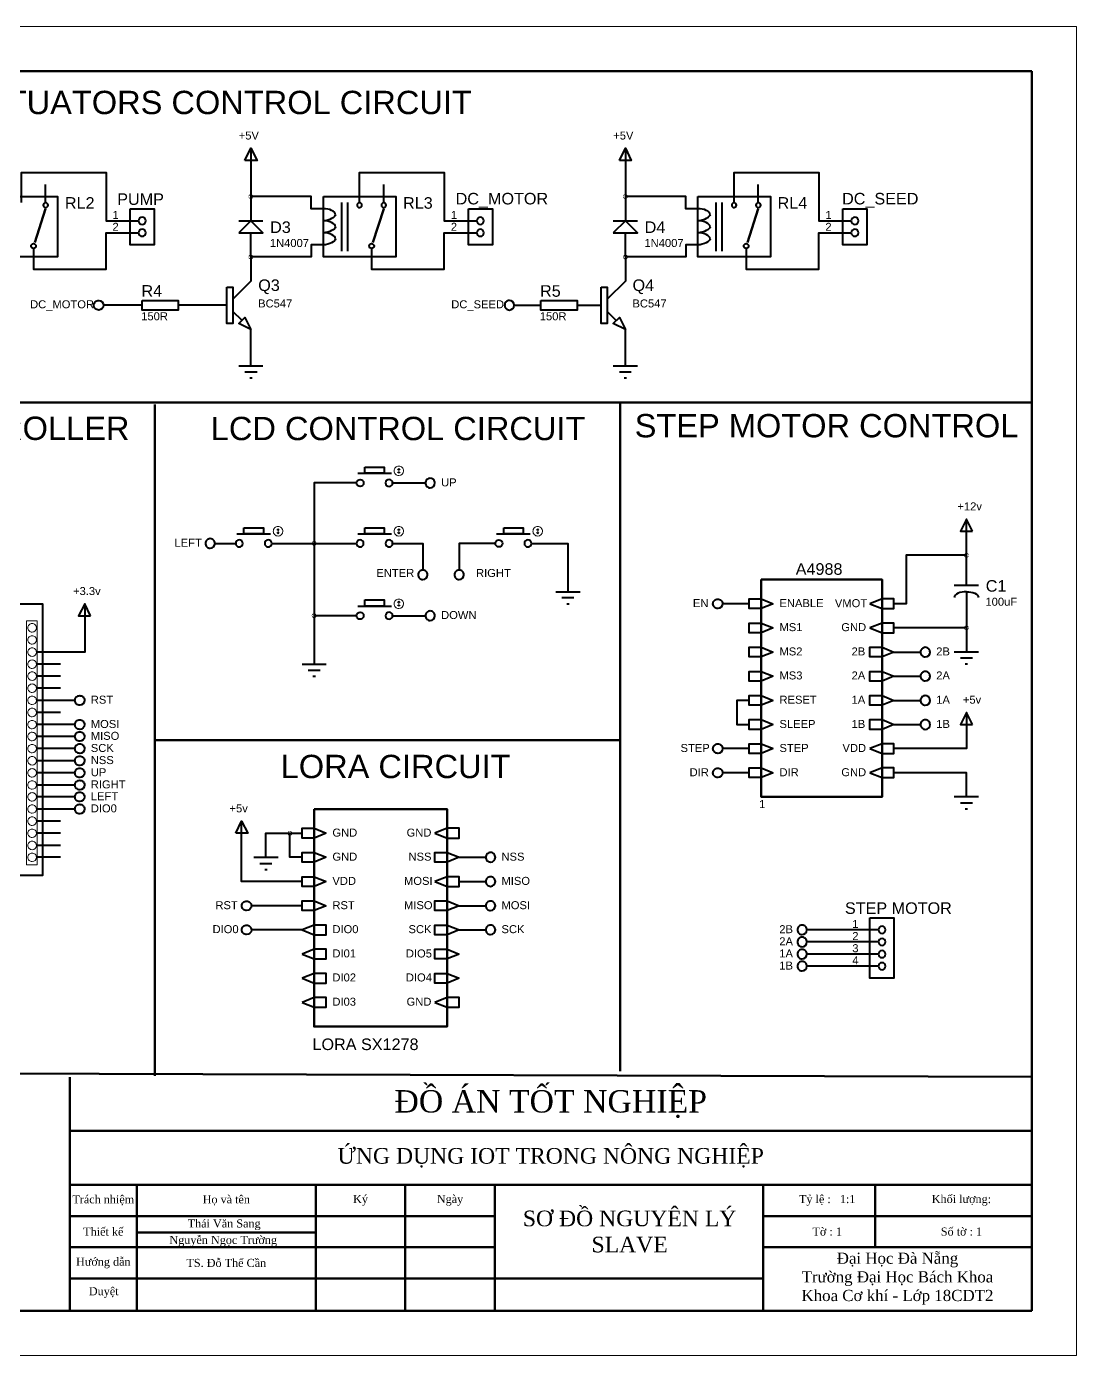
# Model space of a CAD drawing. Header units: inches. Extents: x 3250 to 6122, y 1880 to 2721.
# Drawn here: x 3435.4 to 3670, y 1954 to 2251 of the extents above; entities that cross this region are included whole.
import ezdxf

# ---------------------------------------------------------------- set-up
doc = ezdxf.new("R2010")
doc.units = ezdxf.units.IN
doc.header["$MEASUREMENT"] = 0
for name, color, linetype in [('555', 7, 'Continuous'), ('PDF_Geometry', 7, 'Continuous'), ('PDF_Solid Fills', 7, 'Continuous'), ('PDF_Text', 7, 'Continuous')]:
    doc.layers.add(name, color=color, linetype=linetype)
doc.layers.add('DUONGBAO', color=7, linetype='Continuous', lineweight=50)
doc.layers.add('KT', color=5, linetype='Continuous', lineweight=25)
doc.styles.add('Manh', font='times.ttf')
doc.styles.add('PDF Arial', font='arial.ttf')

msp = doc.modelspace()

# ---------------------------------------------------------------- hatches: boundary and pattern name
at = {"layer": 'PDF_Solid Fills', "linetype": 'ByBlock', "transparency": 33554559}
h = msp.add_hatch(color=256, dxfattribs=at)
h.paths.add_polyline_path([(3485.48, 2212.47, 0.414213), (3486.01, 2213)], flags=0)
h.paths.add_polyline_path([(3484.95, 2213, 0.414214), (3485.48, 2212.47)], flags=0)
h.paths.add_polyline_path([(3485.48, 2213.53, 0.414214), (3484.95, 2213)], flags=0)
h.paths.add_polyline_path([(3486.01, 2213, 0.414213), (3485.48, 2213.53)], flags=0)
h = msp.add_hatch(color=256, dxfattribs=at)
h.paths.add_polyline_path([(3569.19, 2212.47, 0.414213), (3569.73, 2213)], flags=0)
h.paths.add_polyline_path([(3568.66, 2213, 0.414214), (3569.19, 2212.47)], flags=0)
h.paths.add_polyline_path([(3569.19, 2213.53, 0.414214), (3568.66, 2213)], flags=0)
h.paths.add_polyline_path([(3569.73, 2213, 0.414213), (3569.19, 2213.53)], flags=0)
h = msp.add_hatch(color=256, dxfattribs=at)
h.paths.add_polyline_path([(3485.48, 2198.97, 0.414213), (3486.01, 2199.5)], flags=0)
h.paths.add_polyline_path([(3484.95, 2199.5, 0.414214), (3485.48, 2198.97)], flags=0)
h.paths.add_polyline_path([(3485.48, 2200.03, 0.414214), (3484.95, 2199.5)], flags=0)
h.paths.add_polyline_path([(3486.01, 2199.5, 0.414213), (3485.48, 2200.03)], flags=0)
h = msp.add_hatch(color=256, dxfattribs=at)
h.paths.add_polyline_path([(3569.19, 2198.97, 0.414213), (3569.73, 2199.5)], flags=0)
h.paths.add_polyline_path([(3568.66, 2199.5, 0.414214), (3569.19, 2198.97)], flags=0)
h.paths.add_polyline_path([(3569.19, 2200.03, 0.414214), (3568.66, 2199.5)], flags=0)
h.paths.add_polyline_path([(3569.73, 2199.5, 0.414213), (3569.19, 2200.03)], flags=0)
h = msp.add_hatch(color=256, dxfattribs=at)
h.paths.add_polyline_path([(3499.63, 2134.95, 0.414213), (3500.16, 2135.49)], flags=0)
h.paths.add_polyline_path([(3499.1, 2135.49, 0.414213), (3499.63, 2134.95)], flags=0)
h.paths.add_polyline_path([(3499.63, 2136.02, 0.414214), (3499.1, 2135.49)], flags=0)
h.paths.add_polyline_path([(3500.16, 2135.49, 0.414213), (3499.63, 2136.02)], flags=0)
h = msp.add_hatch(color=256, dxfattribs=at)
h.paths.add_polyline_path([(3645.42, 2132.3, 0.414213), (3645.95, 2132.83)], flags=0)
h.paths.add_polyline_path([(3644.89, 2132.83, 0.414213), (3645.42, 2132.3)], flags=0)
h.paths.add_polyline_path([(3645.42, 2133.36, 0.414214), (3644.89, 2132.83)], flags=0)
h.paths.add_polyline_path([(3645.95, 2132.83, 0.414213), (3645.42, 2133.36)], flags=0)
h = msp.add_hatch(color=256, dxfattribs=at)
h.paths.add_polyline_path([(3499.63, 2118.8, 0.414213), (3500.16, 2119.33)], flags=0)
h.paths.add_polyline_path([(3499.1, 2119.33, 0.414213), (3499.63, 2118.8)], flags=0)
h.paths.add_polyline_path([(3499.63, 2119.86, 0.414214), (3499.1, 2119.33)], flags=0)
h.paths.add_polyline_path([(3500.16, 2119.33, 0.414213), (3499.63, 2119.86)], flags=0)
h = msp.add_hatch(color=256, dxfattribs=at)
h.paths.add_polyline_path([(3645.42, 2116.09, 0.414213), (3645.95, 2116.62)], flags=0)
h.paths.add_polyline_path([(3644.89, 2116.62, 0.414213), (3645.42, 2116.09)], flags=0)
h.paths.add_polyline_path([(3645.42, 2117.15, 0.414214), (3644.89, 2116.62)], flags=0)
h.paths.add_polyline_path([(3645.95, 2116.62, 0.414213), (3645.42, 2117.15)], flags=0)
h = msp.add_hatch(color=256, dxfattribs=at)
h.paths.add_polyline_path([(3494.21, 2070.16, 0.414213), (3494.74, 2070.7)], flags=0)
h.paths.add_polyline_path([(3493.68, 2070.7, 0.414213), (3494.21, 2070.16)], flags=0)
h.paths.add_polyline_path([(3494.21, 2071.23, 0.414214), (3493.68, 2070.7)], flags=0)
h.paths.add_polyline_path([(3494.74, 2070.7, 0.414213), (3494.21, 2071.23)], flags=0)

# ---------------------------------------------------------------- linework, layer by layer
at = {"lineweight": 18}
for p, q in [((3670, 2251), (3250, 2251)), ((3670, 1954), (3670, 2251)), ((3250, 1954), (3670, 1954))]:
    msp.add_line(p, q, dxfattribs=at)
at = {"layer": '555', "linetype": 'ByBlock', "lineweight": 50}
for p, q in [((3464, 2166.5), (3464, 2016.5)), ((3568, 2167), (3568, 2017.5)), ((3464, 2091.5), (3568, 2091.5))]:
    msp.add_line(p, q, dxfattribs=at)
at = {"layer": 'DUONGBAO'}
for p, q in [((3275, 2241), (3660, 2241)), ((3660, 2241), (3660, 1964)), ((3275, 2167), (3660, 2167)), ((3660, 1964), (3275, 1964))]:
    msp.add_line(p, q, dxfattribs=at)
at = {"layer": 'DUONGBAO', "linetype": 'Continuous'}
for p, q in [((3275, 2017.5), (3660, 2016.29)), ((3445, 2016.16), (3445, 1964.16)), ((3445, 2004.16), (3660, 2004.16)), ((3660, 1992.16), (3445, 1992.16)), ((3460, 1992.16), (3460, 1964.16)), ((3500, 1992.16), (3500, 1964.16)), ((3520, 1992.16), (3520, 1964.16)), ((3540, 1992.16), (3540, 1964.16)), ((3600, 1992.16), (3600, 1964.16)), ((3625, 1992.16), (3625, 1978.16)), ((3445, 1985.16), (3540, 1985.16)), ((3660, 1985.16), (3600, 1985.16)), ((3460, 1981.5), (3500.11, 1981.5)), ((3445, 1978.16), (3540, 1978.16)), ((3600, 1978.16), (3660, 1978.16)), ((3445, 1971.16), (3600, 1971.16))]:
    msp.add_line(p, q, dxfattribs=at)
at = {"layer": 'PDF_Geometry', "linetype": 'ByBlock', "lineweight": 40}
for points in [[(3484.15, 2221.08), (3485.48, 2223.79), (3486.86, 2221.08)], [(3567.86, 2221.08), (3569.19, 2223.79), (3570.52, 2221.08)], [(3426.11, 2213), (3442.27, 2213), (3442.27, 2199.5), (3426.11, 2199.5)], [(3501.69, 2213), (3517.9, 2213), (3517.9, 2199.5), (3501.69, 2199.5)], [(3585.4, 2213), (3601.61, 2213), (3601.61, 2199.5), (3585.4, 2199.5)], [(3458.48, 2210.29), (3463.9, 2210.29), (3463.9, 2202.21), (3458.48, 2202.21)], [(3534.11, 2210.29), (3539.48, 2210.29), (3539.48, 2202.21), (3534.11, 2202.21)], [(3617.77, 2210.29), (3623.19, 2210.29), (3623.19, 2202.21), (3617.77, 2202.21)], [(3482.77, 2204.92), (3488.19, 2204.92), (3485.48, 2207.58)], [(3566.48, 2204.92), (3571.9, 2204.92), (3569.19, 2207.58)], [(3480.11, 2192.75), (3481.44, 2192.75), (3481.44, 2184.67), (3480.11, 2184.67)], [(3563.77, 2192.75), (3565.15, 2192.75), (3565.15, 2184.67), (3563.77, 2184.67)], [(3461.19, 2189.77), (3469.27, 2189.77), (3469.27, 2187.59), (3461.19, 2187.59)], [(3550.27, 2189.77), (3558.4, 2189.77), (3558.4, 2187.59), (3550.27, 2187.59)], [(3485.48, 2183.29), (3482.77, 2184.67), (3484.15, 2186)], [(3569.19, 2183.29), (3566.48, 2184.67), (3567.86, 2186)], [(3510.95, 2152.49), (3515.31, 2152.49), (3515.31, 2151.16), (3510.95, 2151.16)], [(3483.95, 2138.99), (3488.31, 2138.99), (3488.31, 2137.66), (3483.95, 2137.66)], [(3510.95, 2138.99), (3515.31, 2138.99), (3515.31, 2137.66), (3510.95, 2137.66)], [(3542.04, 2138.99), (3546.35, 2138.99), (3546.35, 2137.66), (3542.04, 2137.66)], [(3646.8, 2138.2), (3645.42, 2140.91), (3644.09, 2138.2)], [(3406.46, 2121.99), (3438.88, 2121.99), (3438.88, 2061.24), (3406.46, 2061.24)], [(3449.67, 2119.33), (3448.34, 2121.99), (3446.96, 2119.33)], [(3510.95, 2122.84), (3515.31, 2122.84), (3515.31, 2121.45), (3510.95, 2121.45)], [(3602.21, 2121.99), (3599.55, 2120.92), (3596.84, 2120.92), (3596.84, 2123.1), (3599.55, 2123.1)], [(3623.84, 2121.99), (3626.55, 2120.92), (3629.21, 2120.92), (3629.21, 2123.1), (3626.55, 2123.1)], [(3602.21, 2116.62), (3599.55, 2115.5), (3596.84, 2115.5), (3596.84, 2117.68), (3599.55, 2117.68)], [(3623.84, 2116.62), (3626.55, 2115.5), (3629.21, 2115.5), (3629.21, 2117.68), (3626.55, 2117.68)], [(3602.21, 2111.2), (3599.55, 2110.13), (3596.84, 2110.13), (3596.84, 2112.31), (3599.55, 2112.31)], [(3629.21, 2111.2), (3626.55, 2110.13), (3623.84, 2110.13), (3623.84, 2112.31), (3626.55, 2112.31)], [(3602.21, 2105.83), (3599.55, 2104.71), (3596.84, 2104.71), (3596.84, 2106.89), (3599.55, 2106.89)], [(3629.21, 2105.83), (3626.55, 2104.71), (3623.84, 2104.71), (3623.84, 2106.89), (3626.55, 2106.89)], [(3602.21, 2100.41), (3599.55, 2099.34), (3596.84, 2099.34), (3596.84, 2101.47), (3599.55, 2101.47)], [(3629.21, 2100.41), (3626.55, 2099.34), (3623.84, 2099.34), (3623.84, 2101.47), (3626.55, 2101.47)], [(3646.8, 2094.99), (3645.42, 2097.7), (3644.09, 2094.99)], [(3602.21, 2094.99), (3599.55, 2093.92), (3596.84, 2093.92), (3596.84, 2096.1), (3599.55, 2096.1)], [(3629.21, 2094.99), (3626.55, 2093.92), (3623.84, 2093.92), (3623.84, 2096.1), (3626.55, 2096.1)], [(3602.21, 2089.62), (3599.55, 2088.5), (3596.84, 2088.5), (3596.84, 2090.68), (3599.55, 2090.68)], [(3623.84, 2089.62), (3626.55, 2088.5), (3629.21, 2088.5), (3629.21, 2090.68), (3626.55, 2090.68)], [(3602.21, 2084.2), (3599.55, 2083.13), (3596.84, 2083.13), (3596.84, 2085.31), (3599.55, 2085.31)], [(3623.84, 2084.2), (3626.55, 2083.13), (3629.21, 2083.13), (3629.21, 2085.31), (3626.55, 2085.31)], [(3482.09, 2070.7), (3483.42, 2073.41), (3484.8, 2070.7)], [(3502.34, 2070.7), (3499.63, 2069.63), (3496.92, 2069.63), (3496.92, 2071.81), (3499.63, 2071.81)], [(3526.63, 2070.7), (3529.34, 2069.63), (3532.05, 2069.63), (3532.05, 2071.81), (3529.34, 2071.81)], [(3502.34, 2065.33), (3499.63, 2064.21), (3496.92, 2064.21), (3496.92, 2066.39), (3499.63, 2066.39)], [(3532.05, 2065.33), (3529.34, 2064.21), (3526.63, 2064.21), (3526.63, 2066.39), (3529.34, 2066.39)], [(3502.34, 2059.91), (3499.63, 2058.84), (3496.92, 2058.84), (3496.92, 2060.97), (3499.63, 2060.97)], [(3526.63, 2059.91), (3529.34, 2058.84), (3532.05, 2058.84), (3532.05, 2060.97), (3529.34, 2060.97)], [(3502.34, 2054.49), (3499.63, 2053.42), (3496.92, 2053.42), (3496.92, 2055.6), (3499.63, 2055.6)], [(3532.05, 2054.49), (3529.34, 2053.42), (3526.63, 2053.42), (3526.63, 2055.6), (3529.34, 2055.6)], [(3496.92, 2049.12), (3499.63, 2048), (3502.34, 2048), (3502.34, 2050.18), (3499.63, 2050.18)], [(3532.05, 2049.12), (3529.34, 2048), (3526.63, 2048), (3526.63, 2050.18), (3529.34, 2050.18)], [(3623.84, 2051.83), (3629.21, 2051.83), (3629.21, 2038.33), (3623.84, 2038.33)], [(3496.92, 2043.7), (3499.63, 2042.63), (3502.34, 2042.63), (3502.34, 2044.81), (3499.63, 2044.81)], [(3532.05, 2043.7), (3529.34, 2042.63), (3526.63, 2042.63), (3526.63, 2044.81), (3529.34, 2044.81)], [(3496.92, 2038.33), (3499.63, 2037.21), (3502.34, 2037.21), (3502.34, 2039.39), (3499.63, 2039.39)], [(3532.05, 2038.33), (3529.34, 2037.21), (3526.63, 2037.21), (3526.63, 2039.39), (3529.34, 2039.39)], [(3496.92, 2032.91), (3499.63, 2031.84), (3502.34, 2031.84), (3502.34, 2033.97), (3499.63, 2033.97)], [(3526.63, 2032.91), (3529.34, 2031.84), (3532.05, 2031.84), (3532.05, 2033.97), (3529.34, 2033.97)]]:
    msp.add_lwpolyline(points, close=True, dxfattribs=at)
for points in [[(3485.48, 2223.79), (3485.48, 2218.42), (3485.48, 2213)], [(3569.19, 2223.79), (3569.19, 2218.42), (3569.19, 2213)], [(3439.61, 2211.67), (3439.61, 2213), (3439.61, 2215.71)], [(3515.19, 2211.67), (3515.19, 2213), (3515.19, 2215.71)], [(3598.9, 2211.67), (3598.9, 2213), (3598.9, 2215.71)], [(3501.69, 2210.29), (3498.98, 2210.29), (3498.98, 2213), (3485.48, 2213), (3485.48, 2210.29), (3485.48, 2207.58)], [(3585.4, 2210.29), (3582.69, 2210.29), (3582.69, 2213), (3569.19, 2213), (3569.19, 2210.29), (3569.19, 2207.58)], [(3505.73, 2211.67), (3505.73, 2200.83)], [(3507.11, 2211.67), (3507.11, 2200.83)], [(3589.44, 2211.67), (3589.44, 2200.83)], [(3590.77, 2211.67), (3590.77, 2200.83)], [(3482.77, 2207.58), (3488.19, 2207.58)], [(3566.48, 2207.58), (3571.9, 2207.58)], [(3501.69, 2202.21), (3498.98, 2202.21), (3498.98, 2199.5), (3485.48, 2199.5), (3485.48, 2202.21), (3485.48, 2204.92)], [(3585.4, 2202.21), (3582.69, 2202.21), (3582.69, 2199.5), (3569.19, 2199.5), (3569.19, 2202.21), (3569.19, 2204.92)], [(3485.48, 2199.5), (3485.48, 2196.79), (3485.48, 2194.08), (3481.44, 2190.04)], [(3569.19, 2199.5), (3569.19, 2196.79), (3569.19, 2194.08), (3565.15, 2190.04)], [(3480.11, 2188.71), (3477.4, 2188.71), (3471.98, 2188.71), (3469.27, 2188.71)], [(3481.44, 2187.33), (3483.36, 2185.47)], [(3544.37, 2188.71), (3547.61, 2188.71), (3550.27, 2188.71)], [(3558.4, 2188.71), (3561.11, 2188.71), (3563.77, 2188.71)], [(3565.15, 2187.33), (3567.01, 2185.47)], [(3485.48, 2175.21), (3485.48, 2177.92), (3485.48, 2180.58), (3485.48, 2183.29)], [(3569.19, 2175.21), (3569.19, 2177.92), (3569.19, 2180.58), (3569.19, 2183.29)], [(3482.77, 2175.21), (3488.19, 2175.21)], [(3566.48, 2175.21), (3571.9, 2175.21)], [(3484.15, 2173.83), (3486.86, 2173.83)], [(3485.22, 2172.5), (3485.75, 2172.5)], [(3567.86, 2173.83), (3570.52, 2173.83)], [(3568.93, 2172.5), (3569.46, 2172.5)], [(3509.36, 2151.16), (3516.9, 2151.16)], [(3645.42, 2126.08), (3645.42, 2127.41), (3645.42, 2130.12), (3645.42, 2132.83), (3645.42, 2135.49), (3645.42, 2140.91)], [(3482.36, 2137.66), (3489.9, 2137.66)], [(3509.36, 2137.66), (3516.9, 2137.66)], [(3540.4, 2137.66), (3547.94, 2137.66)], [(3645.42, 2132.83), (3631.92, 2132.83), (3631.92, 2121.99), (3629.21, 2121.99)], [(3553.63, 2124.7), (3559.05, 2124.7)], [(3648.13, 2126.08), (3642.71, 2126.08)], [(3645.42, 2124.7), (3645.42, 2121.99), (3645.42, 2119.33), (3645.42, 2116.62), (3645.42, 2113.91), (3645.42, 2111.2)], [(3448.34, 2121.99), (3448.34, 2116.62), (3448.34, 2111.2), (3442.92, 2111.2), (3437.55, 2111.2)], [(3509.36, 2121.45), (3516.9, 2121.45)], [(3554.96, 2123.37), (3557.67, 2123.37)], [(3556.08, 2121.99), (3556.61, 2121.99)], [(3599.55, 2120.92), (3599.55, 2123.1)], [(3626.55, 2120.92), (3626.55, 2123.1)], [(3599.55, 2115.5), (3599.55, 2117.68)], [(3626.55, 2115.5), (3626.55, 2117.68)], [(3645.42, 2116.62), (3629.21, 2116.62)], [(3599.55, 2110.13), (3599.55, 2112.31)], [(3626.55, 2110.13), (3626.55, 2112.31)], [(3648.13, 2111.2), (3642.71, 2111.2)], [(3646.8, 2109.87), (3644.09, 2109.87)], [(3442.92, 2108.49), (3437.55, 2108.49)], [(3442.92, 2105.83), (3437.55, 2105.83)], [(3496.92, 2108.49), (3502.34, 2108.49)], [(3498.3, 2107.16), (3500.96, 2107.16)], [(3499.37, 2105.83), (3499.9, 2105.83)], [(3599.55, 2104.71), (3599.55, 2106.89)], [(3626.55, 2104.71), (3626.55, 2106.89)], [(3645.69, 2108.49), (3645.15, 2108.49)], [(3442.92, 2103.12), (3437.55, 2103.12)], [(3596.84, 2100.41), (3594.13, 2100.41), (3594.13, 2094.99), (3596.84, 2094.99)], [(3599.55, 2099.34), (3599.55, 2101.47)], [(3626.55, 2099.34), (3626.55, 2101.47)], [(3442.92, 2097.7), (3437.55, 2097.7)], [(3645.42, 2097.7), (3645.42, 2092.33), (3645.42, 2089.62), (3629.21, 2089.62)], [(3599.55, 2093.92), (3599.55, 2096.1)], [(3626.55, 2093.92), (3626.55, 2096.1)], [(3599.55, 2088.5), (3599.55, 2090.68)], [(3626.55, 2088.5), (3626.55, 2090.68)], [(3599.55, 2083.13), (3599.55, 2085.31)], [(3626.55, 2083.13), (3626.55, 2085.31)], [(3645.42, 2078.83), (3645.42, 2081.49), (3645.42, 2084.2), (3629.21, 2084.2)], [(3648.13, 2078.83), (3642.71, 2078.83)], [(3646.8, 2077.45), (3644.09, 2077.45)], [(3645.69, 2076.12), (3645.15, 2076.12)], [(3442.92, 2073.41), (3437.55, 2073.41)], [(3496.92, 2059.91), (3483.42, 2059.91), (3483.42, 2067.99), (3483.42, 2073.41)], [(3442.92, 2070.7), (3437.55, 2070.7)], [(3488.84, 2065.33), (3488.84, 2067.99), (3488.84, 2070.7), (3494.21, 2070.7), (3496.92, 2070.7)], [(3496.92, 2065.33), (3494.21, 2065.33), (3494.21, 2070.7)], [(3499.63, 2069.63), (3499.63, 2071.81)], [(3529.34, 2069.63), (3529.34, 2071.81)], [(3442.92, 2067.99), (3437.55, 2067.99)], [(3442.92, 2065.33), (3437.55, 2065.33)], [(3486.13, 2065.33), (3491.55, 2065.33)], [(3499.63, 2064.21), (3499.63, 2066.39)], [(3529.34, 2064.21), (3529.34, 2066.39)], [(3532.05, 2065.33), (3534.71, 2065.33), (3537.95, 2065.33)], [(3487.46, 2063.95), (3490.17, 2063.95)], [(3488.58, 2062.62), (3489.11, 2062.62)], [(3499.63, 2058.84), (3499.63, 2060.97)], [(3529.34, 2058.84), (3529.34, 2060.97)], [(3532.05, 2059.91), (3534.71, 2059.91), (3537.95, 2059.91)], [(3499.63, 2053.42), (3499.63, 2055.6)], [(3529.34, 2053.42), (3529.34, 2055.6)], [(3532.05, 2054.49), (3534.71, 2054.49), (3537.95, 2054.49)], [(3499.63, 2048), (3499.63, 2050.18)], [(3529.34, 2048), (3529.34, 2050.18)], [(3532.05, 2049.12), (3534.71, 2049.12), (3537.95, 2049.12)], [(3625.7, 2049.12), (3623.84, 2049.12), (3618.42, 2049.12), (3613.05, 2049.12), (3609.81, 2049.12)], [(3625.7, 2046.41), (3623.84, 2046.41), (3618.42, 2046.41), (3613.05, 2046.41), (3609.81, 2046.41)], [(3499.63, 2042.63), (3499.63, 2044.81)], [(3529.34, 2042.63), (3529.34, 2044.81)], [(3625.7, 2043.7), (3623.84, 2043.7), (3618.42, 2043.7), (3613.05, 2043.7), (3609.81, 2043.7)], [(3625.7, 2040.99), (3623.84, 2040.99), (3618.42, 2040.99), (3613.05, 2040.99), (3609.81, 2040.99)], [(3499.63, 2037.21), (3499.63, 2039.39)], [(3529.34, 2037.21), (3529.34, 2039.39)], [(3499.63, 2031.84), (3499.63, 2033.97)], [(3529.34, 2031.84), (3529.34, 2033.97)]]:
    msp.add_lwpolyline(points, dxfattribs=at)
for points in [[(3434.19, 2211.67), (3434.19, 2213), (3434.19, 2215.71), (3434.19, 2218.42), (3453.11, 2218.42), (3453.11, 2207.58), (3458.48, 2207.58), (3460.4, 2207.58, 0.414214), (3461.19, 2206.78, 0.414214), (3461.99, 2207.58, 0.414214), (3461.19, 2208.38, 0.414214), (3460.4, 2207.58)], [(3509.77, 2211.67), (3509.77, 2213), (3509.77, 2215.71), (3509.77, 2218.42), (3528.69, 2218.42), (3528.69, 2207.58), (3534.11, 2207.58), (3535.98, 2207.58, 0.414214), (3536.77, 2206.78, 0.414214), (3537.57, 2207.58, 0.414214), (3536.77, 2208.38, 0.414214), (3535.98, 2207.58)], [(3593.48, 2211.67), (3593.48, 2213), (3593.48, 2215.71), (3593.48, 2218.42), (3612.4, 2218.42), (3612.4, 2207.58), (3617.77, 2207.58), (3619.69, 2207.58, 0.414214), (3620.48, 2206.78, 0.414214), (3621.28, 2207.58, 0.414214), (3620.48, 2208.38, 0.414214), (3619.69, 2207.58)], [(3436.9, 2201.41, -0.414214), (3436.37, 2201.94, -0.414214), (3436.9, 2202.48, -0.414213), (3437.44, 2201.94, -0.414213), (3436.9, 2201.41), (3436.9, 2199.5), (3436.9, 2196.79), (3453.11, 2196.79), (3453.11, 2204.92), (3458.48, 2204.92), (3460.4, 2204.92, 0.414214), (3461.19, 2204.12, 0.414214), (3461.99, 2204.92, 0.414214), (3461.19, 2205.72, 0.414214), (3460.4, 2204.92)], [(3512.48, 2201.41, -0.414214), (3511.95, 2201.94, -0.414214), (3512.48, 2202.48, -0.414213), (3513.01, 2201.94, -0.414213), (3512.48, 2201.41), (3512.48, 2199.5), (3512.48, 2196.79), (3528.69, 2196.79), (3528.69, 2204.92), (3534.11, 2204.92), (3535.98, 2204.92, 0.414214), (3536.77, 2204.12, 0.414214), (3537.57, 2204.92, 0.414214), (3536.77, 2205.72, 0.414214), (3535.98, 2204.92)], [(3596.19, 2201.41, -0.414214), (3595.66, 2201.94, -0.414214), (3596.19, 2202.48, -0.414213), (3596.73, 2201.94, -0.414213), (3596.19, 2201.41), (3596.19, 2199.5), (3596.19, 2196.79), (3612.4, 2196.79), (3612.4, 2204.92), (3617.77, 2204.92), (3619.69, 2204.92, 0.414214), (3620.48, 2204.12, 0.414214), (3621.28, 2204.92, 0.414214), (3620.48, 2205.72, 0.414214), (3619.69, 2204.92)], [(3461.19, 2188.71), (3458.48, 2188.71), (3455.77, 2188.71), (3452.53, 2188.71, -0.414213), (3451.47, 2187.65, -0.414214), (3450.4, 2188.71, -0.414214), (3451.47, 2189.77, -0.414213), (3452.53, 2188.71)], [(3509.09, 2148.99, -0.414214), (3509.89, 2149.78, -0.414214), (3510.69, 2148.99, -0.414214), (3509.89, 2148.19, -0.414214), (3509.09, 2148.99), (3506.38, 2148.99), (3499.63, 2148.99), (3499.63, 2135.49), (3506.38, 2135.49), (3509.09, 2135.49, 0.414214), (3509.89, 2134.69, 0.414214), (3510.69, 2135.49, 0.414214), (3509.89, 2136.28, 0.414214), (3509.09, 2135.49)], [(3517.17, 2148.99, 0.414214), (3516.37, 2149.78, 0.414214), (3515.58, 2148.99, 0.414214), (3516.37, 2148.19, 0.414214), (3517.17, 2148.99), (3519.88, 2148.99), (3521.21, 2148.99), (3524.45, 2148.99)], [(3477.47, 2135.49, 0.414214), (3476.4, 2136.55, 0.414214), (3475.34, 2135.49, 0.414214), (3476.4, 2134.42, 0.414213), (3477.47, 2135.49), (3480.71, 2135.49)], [(3479.38, 2135.49), (3482.09, 2135.49, 0.414214), (3482.89, 2134.69, 0.414214), (3483.69, 2135.49, 0.414214), (3482.89, 2136.28, 0.414214), (3482.09, 2135.49)], [(3490.17, 2135.49, 0.414214), (3489.37, 2136.28, 0.414214), (3488.58, 2135.49, 0.414214), (3489.37, 2134.69, 0.414213), (3490.17, 2135.49), (3492.88, 2135.49), (3499.63, 2135.49), (3499.63, 2119.33), (3499.63, 2111.2), (3499.63, 2108.49)], [(3517.17, 2135.49, 0.414214), (3516.37, 2136.28, 0.414214), (3515.58, 2135.49, 0.414214), (3516.37, 2134.69, 0.414213), (3517.17, 2135.49), (3519.88, 2135.49), (3523.92, 2135.49), (3523.92, 2132.83), (3523.92, 2129.59)], [(3540.13, 2135.49, -0.414214), (3540.93, 2136.28, -0.414214), (3541.73, 2135.49, -0.414214), (3540.93, 2134.69, -0.414214), (3540.13, 2135.49), (3537.42, 2135.49), (3532.05, 2135.49), (3532.05, 2132.83), (3532.05, 2129.59)], [(3548.21, 2135.49, 0.414214), (3547.41, 2136.28, 0.414214), (3546.62, 2135.49, 0.414214), (3547.41, 2134.69, 0.414213), (3548.21, 2135.49), (3550.92, 2135.49), (3556.34, 2135.49), (3556.34, 2127.41), (3556.34, 2124.7)], [(3596.84, 2121.99), (3594.13, 2121.99), (3590.89, 2121.99, -0.414213), (3589.83, 2120.92, -0.414214), (3588.76, 2121.99, -0.414214), (3589.83, 2123.05, -0.414214), (3590.89, 2121.99)], [(3509.09, 2119.33, -0.414214), (3509.89, 2120.13, -0.414214), (3510.69, 2119.33, -0.414214), (3509.89, 2118.53, -0.414214), (3509.09, 2119.33), (3506.38, 2119.33), (3499.63, 2119.33)], [(3517.17, 2119.33, 0.414214), (3516.37, 2120.13, 0.414214), (3515.58, 2119.33, 0.414214), (3516.37, 2118.53, 0.414213), (3517.17, 2119.33), (3519.88, 2119.33), (3521.21, 2119.33), (3524.45, 2119.33)], [(3629.21, 2111.2), (3631.92, 2111.2), (3635.16, 2111.2, 0.414214), (3636.23, 2110.13, 0.414213), (3637.29, 2111.2, 0.414214), (3636.23, 2112.26, 0.414214), (3635.16, 2111.2)], [(3629.21, 2105.83), (3631.92, 2105.83), (3635.16, 2105.83, 0.414214), (3636.23, 2104.77, 0.414213), (3637.29, 2105.83, 0.414214), (3636.23, 2106.89, 0.414214), (3635.16, 2105.83)], [(3446.16, 2100.41, -0.414214), (3447.23, 2101.47, -0.414214), (3448.29, 2100.41, -0.414213), (3447.23, 2099.34, -0.414214), (3446.16, 2100.41), (3442.92, 2100.41), (3437.55, 2100.41)], [(3629.21, 2100.41), (3631.92, 2100.41), (3635.16, 2100.41, 0.414214), (3636.23, 2099.34, 0.414213), (3637.29, 2100.41, 0.414214), (3636.23, 2101.47, 0.414214), (3635.16, 2100.41)], [(3446.16, 2094.99, -0.414214), (3447.23, 2096.05, -0.414214), (3448.29, 2094.99, -0.414213), (3447.23, 2093.92, -0.414214), (3446.16, 2094.99), (3442.92, 2094.99), (3437.55, 2094.99)], [(3629.21, 2094.99), (3631.92, 2094.99), (3635.16, 2094.99, 0.414214), (3636.23, 2093.92, 0.414213), (3637.29, 2094.99, 0.414214), (3636.23, 2096.05, 0.414214), (3635.16, 2094.99)], [(3446.16, 2092.33, -0.414214), (3447.23, 2093.39, -0.414214), (3448.29, 2092.33, -0.414213), (3447.23, 2091.27, -0.414214), (3446.16, 2092.33), (3442.92, 2092.33), (3437.55, 2092.33)], [(3446.16, 2089.62, -0.414214), (3447.23, 2090.68, -0.414214), (3448.29, 2089.62, -0.414213), (3447.23, 2088.55, -0.414214), (3446.16, 2089.62), (3442.92, 2089.62), (3437.55, 2089.62)], [(3446.16, 2086.91, -0.414214), (3447.23, 2087.97, -0.414214), (3448.29, 2086.91, -0.414213), (3447.23, 2085.84, -0.414214), (3446.16, 2086.91), (3442.92, 2086.91), (3437.55, 2086.91)], [(3596.84, 2089.62), (3594.13, 2089.62), (3590.89, 2089.62, -0.414213), (3589.83, 2088.55, -0.414214), (3588.76, 2089.62, -0.414214), (3589.83, 2090.68, -0.414214), (3590.89, 2089.62)], [(3446.16, 2084.2, -0.414214), (3447.23, 2085.26, -0.414214), (3448.29, 2084.2, -0.414213), (3447.23, 2083.13, -0.414214), (3446.16, 2084.2), (3442.92, 2084.2), (3437.55, 2084.2)], [(3596.84, 2084.2), (3594.13, 2084.2), (3590.89, 2084.2, -0.414213), (3589.83, 2083.13, -0.414214), (3588.76, 2084.2, -0.414214), (3589.83, 2085.26, -0.414214), (3590.89, 2084.2)], [(3446.16, 2081.49, -0.414214), (3447.23, 2082.55, -0.414214), (3448.29, 2081.49, -0.414213), (3447.23, 2080.42, -0.414214), (3446.16, 2081.49), (3442.92, 2081.49), (3437.55, 2081.49)], [(3446.16, 2078.83, -0.414214), (3447.23, 2079.89, -0.414214), (3448.29, 2078.83, -0.414213), (3447.23, 2077.77, -0.414214), (3446.16, 2078.83), (3442.92, 2078.83), (3437.55, 2078.83)], [(3446.16, 2076.12, -0.414214), (3447.23, 2077.18, -0.414214), (3448.29, 2076.12, -0.414213), (3447.23, 2075.05, -0.414214), (3446.16, 2076.12), (3442.92, 2076.12), (3437.55, 2076.12)], [(3496.92, 2054.49), (3488.84, 2054.49), (3485.6, 2054.49, -0.414213), (3484.54, 2053.42, -0.414214), (3483.47, 2054.49, -0.414214), (3484.54, 2055.55, -0.414214), (3485.6, 2054.49)], [(3496.92, 2049.12), (3488.84, 2049.12), (3485.6, 2049.12, -0.414213), (3484.54, 2048.05, -0.414214), (3483.47, 2049.12, -0.414214), (3484.54, 2050.18, -0.414214), (3485.6, 2049.12)]]:
    msp.add_lwpolyline(points, format="xyb", dxfattribs=at)
at = {"layer": 'PDF_Geometry', "linetype": 'ByBlock', "lineweight": 50}
for points in [[(3437.17, 2202.74), (3439.61, 2210.29)], [(3512.75, 2202.74), (3515.19, 2210.29)], [(3596.46, 2202.74), (3598.9, 2210.29)]]:
    msp.add_lwpolyline(points, dxfattribs=at)
at = {"layer": 'PDF_Geometry', "linetype": 'ByBlock', "lineweight": 40}
for points in [[(3439.61, 2211.62, 0.414214), (3439.08, 2211.09, 0.414214), (3439.61, 2210.56, 0.414213), (3440.15, 2211.09, 0.414213)], [(3509.77, 2211.62, 0.414214), (3509.24, 2211.09, 0.414214), (3509.77, 2210.56, 0.414213), (3510.3, 2211.09, 0.414213)], [(3515.19, 2211.62, 0.414214), (3514.66, 2211.09, 0.414214), (3515.19, 2210.56, 0.414213), (3515.73, 2211.09, 0.414213)], [(3593.48, 2211.62, 0.414214), (3592.95, 2211.09, 0.414214), (3593.48, 2210.56, 0.414213), (3594.01, 2211.09, 0.414213)], [(3598.9, 2211.62, 0.414214), (3598.37, 2211.09, 0.414214), (3598.9, 2210.56, 0.414213), (3599.44, 2211.09, 0.414213)], [(3543.26, 2189.77, 0.414214), (3542.19, 2188.71, 0.414214), (3543.26, 2187.65, 0.414213), (3544.32, 2188.71, 0.414213)], [(3525.57, 2150.05, 0.414214), (3524.5, 2148.99, 0.414214), (3525.57, 2147.92, 0.414213), (3526.63, 2148.99, 0.414214)], [(3523.92, 2129.53, 0.414214), (3522.86, 2128.47, 0.414214), (3523.92, 2127.41, 0.414213), (3524.98, 2128.47, 0.414214)], [(3532.05, 2129.53, 0.414214), (3530.99, 2128.47, 0.414214), (3532.05, 2127.41, 0.414213), (3533.12, 2128.47, 0.414214)], [(3525.57, 2120.39, 0.414214), (3524.5, 2119.33, 0.414214), (3525.57, 2118.27, 0.414213), (3526.63, 2119.33, 0.414214)], [(3539.07, 2066.39, 0.414214), (3538, 2065.33, 0.414214), (3539.07, 2064.27, 0.414213), (3540.13, 2065.33, 0.414214)], [(3539.07, 2060.97, 0.414214), (3538, 2059.91, 0.414214), (3539.07, 2058.84, 0.414213), (3540.13, 2059.91, 0.414214)], [(3539.07, 2055.55, 0.414214), (3538, 2054.49, 0.414214), (3539.07, 2053.42, 0.414213), (3540.13, 2054.49, 0.414214)], [(3539.07, 2050.18, 0.414214), (3538, 2049.12, 0.414214), (3539.07, 2048.05, 0.414213), (3540.13, 2049.12, 0.414214)], [(3608.69, 2050.18, 0.414214), (3607.63, 2049.12, 0.414214), (3608.69, 2048.05, 0.414213), (3609.76, 2049.12, 0.414214)], [(3626.55, 2049.91, 0.414214), (3625.75, 2049.12, 0.414214), (3626.55, 2048.32, 0.414214), (3627.35, 2049.12, 0.414214)], [(3608.69, 2047.47, 0.414214), (3607.63, 2046.41, 0.414214), (3608.69, 2045.34, 0.414213), (3609.76, 2046.41, 0.414214)], [(3626.55, 2047.2, 0.414214), (3625.75, 2046.41, 0.414214), (3626.55, 2045.61, 0.414214), (3627.35, 2046.41, 0.414214)], [(3608.69, 2044.76, 0.414214), (3607.63, 2043.7, 0.414214), (3608.69, 2042.63, 0.414213), (3609.76, 2043.7, 0.414214)], [(3626.55, 2044.49, 0.414214), (3625.75, 2043.7, 0.414214), (3626.55, 2042.9, 0.414214), (3627.35, 2043.7, 0.414214)], [(3608.69, 2042.05, 0.414214), (3607.63, 2040.99, 0.414214), (3608.69, 2039.92, 0.414213), (3609.76, 2040.99, 0.414214)], [(3626.55, 2041.78, 0.414214), (3625.75, 2040.99, 0.414214), (3626.55, 2040.19, 0.414214), (3627.35, 2040.99, 0.414214)]]:
    msp.add_lwpolyline(points, format="xyb", close=True, dxfattribs=at)
at = {"layer": 'PDF_Geometry', "linetype": 'ByBlock', "lineweight": 20}
for points in [[(3518.55, 2152.76, 0.414214), (3517.49, 2151.7, 0.414214), (3518.55, 2150.63, 0.414213), (3519.62, 2151.7, 0.414214)], [(3491.55, 2139.26, 0.414214), (3490.49, 2138.2, 0.414214), (3491.55, 2137.13, 0.414213), (3492.62, 2138.2, 0.414214)], [(3518.55, 2139.26, 0.414214), (3517.49, 2138.2, 0.414214), (3518.55, 2137.13, 0.414213), (3519.62, 2138.2, 0.414214)], [(3549.59, 2139.26, 0.414214), (3548.53, 2138.2, 0.414214), (3549.59, 2137.13, 0.414213), (3550.65, 2138.2, 0.414214)], [(3518.55, 2123.05, 0.414214), (3517.49, 2121.99, 0.414214), (3518.55, 2120.92, 0.414213), (3519.62, 2121.99, 0.414214)]]:
    msp.add_lwpolyline(points, format="xyb", close=True, dxfattribs=at)
for points in [[(3518.29, 2151.43), (3518.55, 2151.16), (3518.55, 2152.23), (3518.29, 2151.96)], [(3518.55, 2152.23), (3518.82, 2151.96)], [(3518.55, 2151.16), (3518.82, 2151.43)], [(3491.29, 2137.93), (3491.55, 2137.66), (3491.55, 2138.73), (3491.29, 2138.46)], [(3491.55, 2138.73), (3491.82, 2138.46)], [(3518.29, 2137.93), (3518.55, 2137.66), (3518.55, 2138.73), (3518.29, 2138.46)], [(3518.55, 2138.73), (3518.82, 2138.46)], [(3549.33, 2137.93), (3549.59, 2137.66), (3549.59, 2138.73), (3549.33, 2138.46)], [(3549.59, 2138.73), (3549.86, 2138.46)], [(3491.55, 2137.66), (3491.82, 2137.93)], [(3518.55, 2137.66), (3518.82, 2137.93)], [(3549.59, 2137.66), (3549.86, 2137.93)], [(3518.29, 2121.72), (3518.55, 2121.45), (3518.55, 2122.57), (3518.29, 2122.25)], [(3518.55, 2122.57), (3518.82, 2122.25)], [(3518.55, 2121.45), (3518.82, 2121.72)]]:
    msp.add_lwpolyline(points, dxfattribs=at)
at = {"layer": 'PDF_Geometry', "linetype": 'ByBlock', "lineweight": 80}
for points in [[(3599.55, 2127.41), (3626.55, 2127.41), (3626.55, 2078.83), (3599.55, 2078.83)], [(3499.63, 2076.12), (3529.34, 2076.12), (3529.34, 2027.49), (3499.63, 2027.49)]]:
    msp.add_lwpolyline(points, close=True, dxfattribs=at)
at = {"layer": 'PDF_Geometry', "linetype": 'ByBlock', "lineweight": 20}
msp.add_lwpolyline([(3435.37, 2118.21), (3437.76, 2118.21), (3437.76, 2063.68), (3435.37, 2063.68)], close=True, dxfattribs=at)
at = {"layer": 'PDF_Geometry', "linetype": 'ByBlock', "lineweight": 5}
for points in [[(3436.6, 2117.57, 0.414214), (3435.64, 2116.62, 0.414214), (3436.6, 2115.66, 0.414213), (3437.55, 2116.62, 0.414214)], [(3436.6, 2114.86, 0.414214), (3435.64, 2113.91, 0.414214), (3436.6, 2112.95, 0.414213), (3437.55, 2113.91, 0.414214)], [(3436.6, 2112.15, 0.414214), (3435.64, 2111.2, 0.414214), (3436.6, 2110.24, 0.414213), (3437.55, 2111.2, 0.414214)], [(3436.6, 2109.44, 0.414214), (3435.64, 2108.49, 0.414214), (3436.6, 2107.53, 0.414213), (3437.55, 2108.49, 0.414214)], [(3436.6, 2106.78, 0.414214), (3435.64, 2105.83, 0.414214), (3436.6, 2104.87, 0.414213), (3437.55, 2105.83, 0.414214)], [(3436.6, 2104.07, 0.414214), (3435.64, 2103.12, 0.414214), (3436.6, 2102.16, 0.414213), (3437.55, 2103.12, 0.414214)], [(3436.6, 2101.36, 0.414214), (3435.64, 2100.41, 0.414214), (3436.6, 2099.45, 0.414213), (3437.55, 2100.41, 0.414214)], [(3436.6, 2098.65, 0.414214), (3435.64, 2097.7, 0.414214), (3436.6, 2096.74, 0.414213), (3437.55, 2097.7, 0.414214)], [(3436.6, 2095.94, 0.414214), (3435.64, 2094.99, 0.414214), (3436.6, 2094.03, 0.414213), (3437.55, 2094.99, 0.414214)], [(3436.6, 2093.28, 0.414214), (3435.64, 2092.33, 0.414214), (3436.6, 2091.37, 0.414213), (3437.55, 2092.33, 0.414214)], [(3436.6, 2090.57, 0.414214), (3435.64, 2089.62, 0.414214), (3436.6, 2088.66, 0.414213), (3437.55, 2089.62, 0.414214)], [(3436.6, 2087.86, 0.414214), (3435.64, 2086.91, 0.414214), (3436.6, 2085.95, 0.414213), (3437.55, 2086.91, 0.414214)], [(3436.6, 2085.15, 0.414214), (3435.64, 2084.2, 0.414214), (3436.6, 2083.24, 0.414213), (3437.55, 2084.2, 0.414214)], [(3436.6, 2082.44, 0.414214), (3435.64, 2081.49, 0.414214), (3436.6, 2080.53, 0.414213), (3437.55, 2081.49, 0.414214)], [(3436.6, 2079.78, 0.414214), (3435.64, 2078.83, 0.414214), (3436.6, 2077.87, 0.414213), (3437.55, 2078.83, 0.414214)], [(3436.6, 2077.07, 0.414214), (3435.64, 2076.12, 0.414214), (3436.6, 2075.16, 0.414213), (3437.55, 2076.12, 0.414214)], [(3436.6, 2074.36, 0.414214), (3435.64, 2073.41, 0.414214), (3436.6, 2072.45, 0.414213), (3437.55, 2073.41, 0.414214)], [(3436.6, 2071.65, 0.414214), (3435.64, 2070.7, 0.414214), (3436.6, 2069.74, 0.414213), (3437.55, 2070.7, 0.414214)], [(3436.6, 2068.94, 0.414214), (3435.64, 2067.99, 0.414214), (3436.6, 2067.03, 0.414213), (3437.55, 2067.99, 0.414214)], [(3436.6, 2066.28, 0.414214), (3435.64, 2065.33, 0.414214), (3436.6, 2064.37, 0.414213), (3437.55, 2065.33, 0.414214)]]:
    msp.add_lwpolyline(points, format="xyb", close=True, dxfattribs=at)
at = {"layer": 'PDF_Geometry', "linetype": 'ByBlock', "lineweight": 40}
for points in [[(3504.4, 2208.96), (3504.4, 2209.76), (3503.02, 2210.29), (3501.69, 2210.29)], [(3588.11, 2208.96), (3588.11, 2209.76), (3586.73, 2210.29), (3585.4, 2210.29)], [(3504.4, 2208.96), (3504.4, 2208.43), (3503.02, 2207.58), (3501.69, 2207.58)], [(3504.4, 2206.25), (3504.4, 2207.05), (3503.02, 2207.58), (3501.69, 2207.58)], [(3588.11, 2208.96), (3588.11, 2208.43), (3586.73, 2207.58), (3585.4, 2207.58)], [(3588.11, 2206.25), (3588.11, 2207.05), (3586.73, 2207.58), (3585.4, 2207.58)], [(3504.4, 2206.25), (3504.4, 2205.72), (3503.02, 2204.92), (3501.69, 2204.92)], [(3504.4, 2203.54), (3504.4, 2204.34), (3503.02, 2204.92), (3501.69, 2204.92)], [(3588.11, 2206.25), (3588.11, 2205.72), (3586.73, 2204.92), (3585.4, 2204.92)], [(3588.11, 2203.54), (3588.11, 2204.34), (3586.73, 2204.92), (3585.4, 2204.92)], [(3504.4, 2203.54), (3504.4, 2203.01), (3503.02, 2202.21), (3501.69, 2202.21)], [(3588.11, 2203.54), (3588.11, 2203.01), (3586.73, 2202.21), (3585.4, 2202.21)], [(3645.42, 2124.7), (3644.09, 2124.7), (3642.71, 2124.16), (3642.71, 2123.37)], [(3645.42, 2124.7), (3646.8, 2124.7), (3648.13, 2124.16), (3648.13, 2123.37)]]:
    msp.add_open_spline(points, degree=3, dxfattribs=at)

# ---------------------------------------------------------------- texts
at = {"layer": 'KT', "color": 3, "style": 'Manh'}
for s, insert, char_height, width, attachment_point in [('{\\fTimes New Roman|b0|i0|c238|p18;\\C0;Đ\\fTimes New Roman|b0|i0|c0|p18;Ồ ÁN TỐT NGHIỆP }', (3552.5, 2010.16), 5, 215, 5), ('{\\C0;ỨNG DỤNG IOT TRONG NÔNG NGHIỆP}', (3552.5, 1998.16), 3.5, 215, 5), ('Trách nhiệm', (3452.5, 1988.66), 1.8, 15, 5), ('Họ và tên', (3480, 1988.66), 1.8, 40, 5), ('Ký', (3510, 1988.66), 1.8, 20, 5), ('Ngày', (3530, 1988.66), 1.8, 20, 5), ('\\pi3.6;Tỷ lệ :   1:{\\fTimes New Roman|b0|i0|c163|p18;1}', (3612.5, 1988.66), 1.8, 25, 5), ('\\pi3.6;Khối l{\\fTimes New Roman|b0|i0|c163|p18;ư}ợng:', (3642.5, 1988.66), 1.8, 35, 5), ('SƠ ĐỒ NGUYÊN LÝ SLAVE', (3570.14, 1981.66), 3.5, 60.281, 5), ('Thái Văn Sang', (3479.51, 1983.2), 1.8, 40, 5), ('Thiết kế', (3452.5, 1981.66), 1.8, 15, 5), ('\\pi3.6;Tờ : 1', (3612.5, 1981.66), 1.8, 25, 5), ('\\pi3.6;Số tờ : 1', (3642.5, 1981.66), 1.8, 35, 5), ('Nguyễn Ngọc Trường', (3479.31, 1979.51), 1.8, 40, 5), ('Hướng dẫn ', (3452.5, 1974.66), 1.8, 15, 5), ('{\\fTimes New Roman|b0|i0|c163|p18;\\H0.72x;TS. Đỗ \\fTimes New Roman|b0|i0|c0|p18;Thế Cần}', (3480, 1974.66), 2.5, 40, 5), ('{\\fTimes New Roman|b0|i0|c163|p18;Đại Học Đà Nẵng}\\P{\\fTimes New Roman|b0|i0|c163|p18;Trường Đại Học Bách Khoa}\\PKhoa Cơ khí - Lớp 18CDT2', (3630, 1971.16), 2.5, 60, 5), ('\\pi4.27311;Duyệt', (3445, 1969.25), 1.8, 15, 1)]:
    msp.add_mtext(s, dxfattribs=dict(at, insert=insert, char_height=char_height, width=width, attachment_point=attachment_point))
at = {"layer": 'PDF_Text', "linetype": 'ByBlock', "attachment_point": 7, "style": 'PDF Arial'}
for s, insert, char_height in [('ACTUATORS CONTROL CIRCUIT', (3420.81, 2231.36), 5.2122), ('+5V', (3482.77, 2225.73), 1.788), ('+5V', (3566.48, 2225.73), 1.788), ('RL2', (3443.92, 2210.29), 2.587), ('PUMP', (3455.62, 2211.1), 2.587), ('RL3', (3519.5, 2210.25), 2.587), ('DC_MOTOR', (3531.25, 2210.5), 2.587), ('RL4', (3603.21, 2210.29), 2.587), ('DC_SEED', (3617.62, 2210.5), 2.587), ('1', (3454.55, 2208), 1.79), ('1', (3530.18, 2208), 1.79), ('1', (3613.89, 2208), 1.79), ('2', (3454.55, 2205.35), 1.79), ('D3', (3489.79, 2204.83), 2.587), ('2', (3530.18, 2205.35), 1.79), ('D4', (3573.5, 2204.87), 2.587), ('2', (3613.89, 2205.35), 1.79), ('1N4007', (3489.73, 2201.71), 1.788), ('1N4007', (3573.45, 2201.71), 1.788), ('R4', (3461.04, 2190.62), 2.587), ('Q3', (3487.13, 2191.19), 2.587), ('R5', (3550.12, 2190.58), 2.587), ('Q4', (3570.79, 2191.19), 2.587), ('DC_MOTOR', (3436.14, 2187.52), 1.788), ('BC547', (3487.11, 2188.2), 1.788), ('DC_SEED', (3530.27, 2187.52), 1.788), ('BC547', (3570.77, 2188.2), 1.788), ('150R', (3460.98, 2185.33), 1.788), ('150R', (3550.06, 2185.33), 1.788), ('MICROCONTROLLER', (3384.32, 2158.54), 5.2122), ('LCD CONTROL CIRCUIT', (3476.52, 2158.49), 5.2122), ('STEP MOTOR CONTROL ', (3571.27, 2159.12), 5.2122), ('UP', (3528, 2148.21), 1.788), ('+12v', (3643.4, 2142.87), 1.788), ('LEFT', (3468.42, 2134.74), 1.788), ('ENTER', (3513.54, 2127.99), 1.788), ('RIGHT', (3535.81, 2127.96), 1.788), ('A4988', (3607.26, 2128.43), 2.587), ('C1', (3649.73, 2124.66), 2.587), ('+3.3v', (3445.74, 2123.92), 1.788), ('EN', (3584.28, 2121.24), 1.788), ('ENABLE', (3603.63, 2121.24), 1.788), ('VMOT', (3616.01, 2121.21), 1.788), ('100uF', (3649.67, 2121.53), 1.788), ('DOWN', (3528, 2118.56), 1.788), ('MS1', (3603.63, 2115.85), 1.788), ('GND', (3617.45, 2115.85), 1.788), ('MS2', (3603.63, 2110.42), 1.788), ('2B', (3619.75, 2110.45), 1.788), ('2B', (3638.67, 2110.45), 1.788), ('MS3', (3603.63, 2105.06), 1.788), ('2A', (3619.75, 2105.08), 1.788), ('2A', (3638.67, 2105.08), 1.788), ('RST', (3449.71, 2099.64), 1.788), ('RESET', (3603.63, 2099.64), 1.788), ('1A', (3619.75, 2099.66), 1.788), ('1A', (3638.67, 2099.66), 1.788), ('+5v', (3644.62, 2099.64), 1.788), ('MOSI', (3449.71, 2094.21), 1.788), ('SLEEP', (3603.63, 2094.21), 1.788), ('1B', (3619.75, 2094.24), 1.788), ('1B', (3638.67, 2094.24), 1.788), ('MISO', (3449.71, 2091.56), 1.788), ('SCK', (3449.71, 2088.85), 1.788), ('NSS', (3449.71, 2086.14), 1.788), ('LORA CIRCUIT', (3492.15, 2082.95), 5.2122), ('STEP', (3581.52, 2088.85), 1.788), ('STEP', (3603.63, 2088.85), 1.788), ('VDD', (3617.71, 2088.87), 1.788), ('UP', (3449.71, 2083.42), 1.788), ('DIR', (3583.54, 2083.45), 1.788), ('DIR', (3603.63, 2083.45), 1.788), ('GND', (3617.45, 2083.43), 1.788), ('RIGHT', (3449.71, 2080.71), 1.788), ('LEFT', (3449.71, 2078.08), 1.788), ('DIO0', (3449.71, 2075.35), 1.788), ('+5v', (3480.71, 2075.35), 1.788), ('1', (3599.07, 2076.33), 1.79), ('GND', (3503.71, 2069.93), 1.788), ('GND', (3520.29, 2069.93), 1.788), ('GND', (3503.71, 2064.56), 1.788), ('NSS', (3520.72, 2064.56), 1.788), ('NSS', (3541.5, 2064.56), 1.788), ('VDD', (3503.71, 2059.16), 1.788), ('MOSI', (3519.71, 2059.14), 1.788), ('MISO', (3541.5, 2059.14), 1.788), ('RST', (3477.56, 2053.71), 1.788), ('RST', (3503.71, 2053.71), 1.788), ('MISO', (3519.71, 2053.71), 1.788), ('MOSI', (3541.5, 2053.71), 1.788), ('STEP MOTOR', (3618.26, 2052.64), 2.587), ('DIO0', (3476.92, 2048.35), 1.788), ('DIO0', (3503.71, 2048.35), 1.788), ('SCK', (3520.72, 2048.35), 1.788), ('SCK', (3541.5, 2048.35), 1.788), ('2B', (3603.59, 2048.37), 1.788), ('1', (3619.91, 2049.54), 1.79), ('2A', (3603.59, 2045.66), 1.788), ('2', (3619.91, 2046.83), 1.79), ('DI01', (3503.71, 2042.93), 1.788), ('DIO5', (3520.13, 2042.92), 1.788), ('1A', (3603.59, 2042.95), 1.788), ('3', (3619.91, 2044.09), 1.79), ('1B', (3603.59, 2040.24), 1.788), ('4', (3619.91, 2041.41), 1.79), ('DI02', (3503.71, 2037.56), 1.788), ('DIO4', (3520.13, 2037.56), 1.788), ('DI03', (3503.71, 2032.14), 1.788), ('GND', (3520.29, 2032.14), 1.788), ('LORA SX1278', (3499.26, 2022.21), 2.5871)]:
    msp.add_mtext(s, dxfattribs=dict(at, insert=insert, char_height=char_height))

doc.saveas('drawing.dxf')
